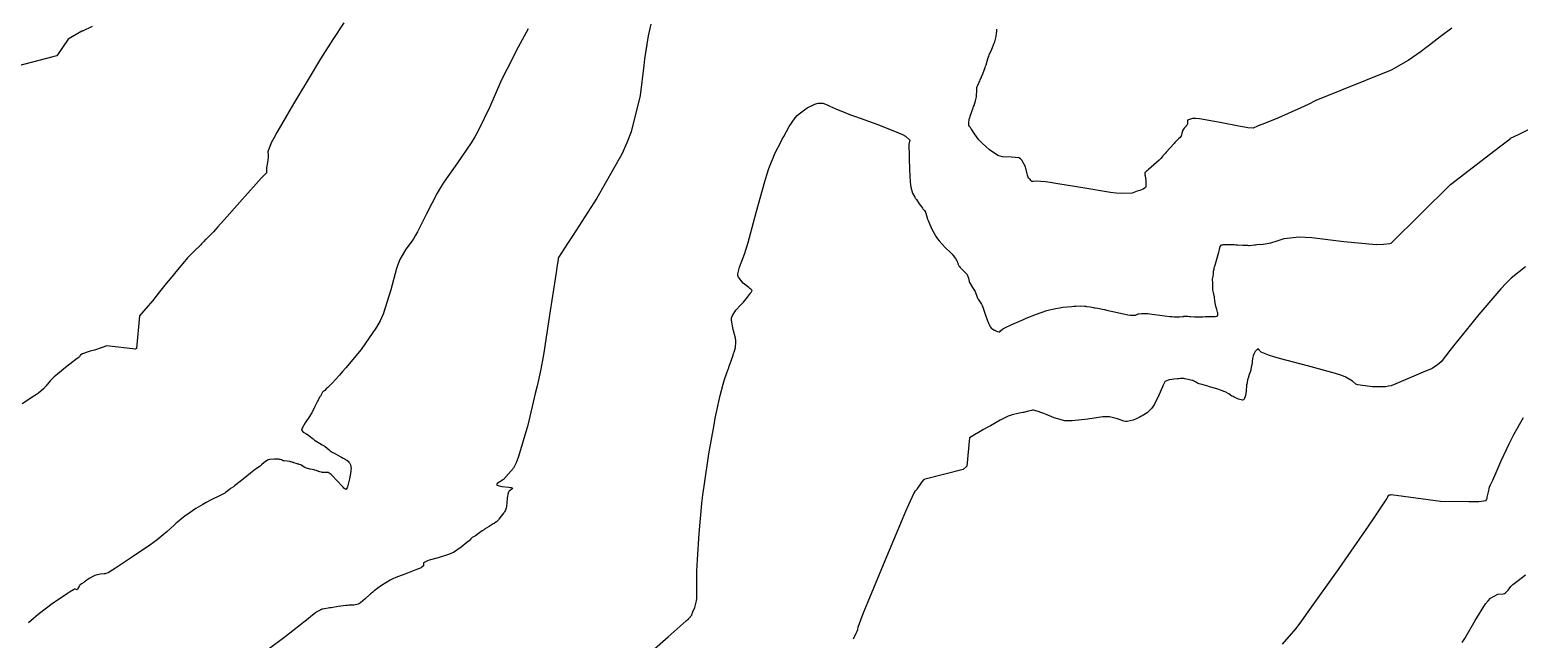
# Model space of a CAD drawing. Header units: metres. Extents: x 837477 to 838477, y 1189014 to 1191014.
# Drawn here: x 837771.3 to 838021.5, y 1190635.9 to 1190738.3 of the extents above; entities that cross this region are included whole.
import ezdxf

# ---------------------------------------------------------------- set-up
doc = ezdxf.new("R2010")
doc.units = ezdxf.units.M
doc.header["$LTSCALE"] = 0.3
doc.layers.add('COTAS 10', color=1, linetype='Continuous')

msp = doc.modelspace()

# ---------------------------------------------------------------- linework, layer by layer
at = {"layer": 'COTAS 10'}
for points, elevation in [([(837781.725, 1190738.901), (837780.094, 1190738.106), (837780.021, 1190738.125), (837777.708, 1190736.77), (837775.783, 1190733.97), (837775.149, 1190733.772), (837765.672, 1190731.352)], 1660), ([(837824.02, 1190739.494), (837822.173, 1190736.684), (837820.122, 1190733.447), (837819.431, 1190732.324), (837818.687, 1190731.103), (837815.552, 1190725.876), (837812.773, 1190721.076), (837812.252, 1190720.124), (837811.84, 1190719.336), (837811.251, 1190717.852), (837811.31, 1190717.317), (837811.306, 1190717.127), (837811.294, 1190716.919), (837811.179, 1190716.018), (837811.049, 1190715.161), (837811.028, 1190714.981), (837811.013, 1190714.825), (837811.012, 1190714.471), (837811.017, 1190714.304), (837811.007, 1190714.266), (837810.991, 1190714.233), (837810.889, 1190714.142), (837810.56, 1190713.841), (837810.401, 1190713.675), (837810.212, 1190713.472), (837809.284, 1190712.44), (837807.92, 1190710.901), (837807.456, 1190710.378), (837806.955, 1190709.813), (837804.835, 1190707.426), (837802.862, 1190705.221), (837802.453, 1190704.771), (837802.104, 1190704.391), (837801.341, 1190703.601), (837800.983, 1190703.266), (837800.889, 1190703.173), (837800.797, 1190703.081), (837800.486, 1190702.748), (837800.232, 1190702.463), (837800.177, 1190702.401), (837800.129, 1190702.346), (837800.01, 1190702.206), (837799.931, 1190702.116), (837799.909, 1190702.091), (837799.886, 1190702.067), (837799.8, 1190701.983), (837799.719, 1190701.907), (837799.698, 1190701.889), (837799.679, 1190701.872), (837799.616, 1190701.82), (837799.428, 1190701.648), (837799.33, 1190701.556), (837799.212, 1190701.445), (837798.618, 1190700.881), (837797.785, 1190700.021), (837797.517, 1190699.722), (837797.232, 1190699.398), (837796.065, 1190698.008), (837794.832, 1190696.488), (837794.505, 1190696.081), (837794.184, 1190695.681), (837793.078, 1190694.287), (837791.908, 1190692.846), (837791.547, 1190692.416), (837791.169, 1190691.973), (837789.671, 1190690.259), (837789.175, 1190684.765), (837789.01, 1190684.667), (837784.148, 1190685.222), (837783.739, 1190685.065), (837783.096, 1190684.831), (837782.485, 1190684.628), (837782.305, 1190684.571), (837782.12, 1190684.514), (837781.414, 1190684.307), (837780.763, 1190684.111), (837780.613, 1190684.061), (837780.476, 1190684.013), (837780.093, 1190683.857), (837779.846, 1190683.714), (837779.795, 1190683.675), (837779.752, 1190683.635), (837779.658, 1190683.491), (837779.592, 1190683.362), (837779.565, 1190683.331), (837779.536, 1190683.302), (837779.4, 1190683.215), (837778.975, 1190682.917), (837778.763, 1190682.755), (837778.51, 1190682.559), (837777.254, 1190681.561), (837775.937, 1190680.475), (837775.645, 1190680.223), (837775.385, 1190679.992), (837774.707, 1190679.331), (837774.245, 1190678.808), (837774.119, 1190678.663), (837773.996, 1190678.519), (837773.56, 1190677.998), (837772.749, 1190677.292), (837772.389, 1190677.031), (837771.971, 1190676.741), (837769.969, 1190675.459)], 1670), ([(837854.983, 1190738.517), (837853.305, 1190735.402), (837851.38, 1190731.678), (837850.859, 1190730.603), (837850.344, 1190729.509), (837848.525, 1190725.402), (837846.61, 1190721.38), (837846.034, 1190720.341), (837845.439, 1190719.333), (837843.123, 1190715.962), (837840.836, 1190712.73), (837840.259, 1190711.81), (837839.707, 1190710.88), (837837.915, 1190707.433), (837836.392, 1190704.38), (837836.01, 1190703.698), (837835.644, 1190703.087), (837834.465, 1190701.472), (837833.427, 1190699.72), (837833.151, 1190699.022), (837832.878, 1190698.233), (837831.934, 1190694.617), (837830.613, 1190690.519), (837830.103, 1190689.426), (837829.532, 1190688.35), (837826.949, 1190684.617), (837824.377, 1190681.544), (837823.812, 1190680.885), (837823.312, 1190680.31), (837822.038, 1190678.925), (837821.335, 1190678.232), (837821.079, 1190677.976), (837820.855, 1190677.745), (837820.777, 1190677.672), (837820.753, 1190677.655), (837820.727, 1190677.64), (837820.625, 1190677.594), (837820.515, 1190677.514), (837820.484, 1190677.477), (837820.454, 1190677.433), (837820.344, 1190677.219), (837820.226, 1190676.973), (837820.19, 1190676.909), (837820.153, 1190676.846), (837820.007, 1190676.635), (837819.785, 1190676.264), (837819.7, 1190676.101), (837819.605, 1190675.912), (837819.175, 1190675.009), (837818.622, 1190673.937), (837818.449, 1190673.64), (837818.267, 1190673.344), (837817.537, 1190672.274), (837817.003, 1190671.381), (837816.944, 1190671.196), (837816.924, 1190671.038), (837817.173, 1190670.692), (837817.662, 1190670.48), (837817.794, 1190670.407), (837817.924, 1190670.328), (837818.38, 1190669.989), (837818.761, 1190669.667), (837818.844, 1190669.597), (837818.917, 1190669.537), (837819.101, 1190669.392), (837819.257, 1190669.286), (837819.313, 1190669.25), (837819.375, 1190669.211), (837819.645, 1190669.047), (837819.948, 1190668.87), (837820.03, 1190668.822), (837820.112, 1190668.775), (837820.402, 1190668.611), (837820.7, 1190668.421), (837820.787, 1190668.358), (837820.875, 1190668.29), (837821.209, 1190668.007), (837821.551, 1190667.72), (837821.644, 1190667.649), (837821.737, 1190667.582), (837822.069, 1190667.372), (837822.415, 1190667.179), (837822.518, 1190667.122), (837822.623, 1190667.065), (837823.026, 1190666.846), (837823.419, 1190666.634), (837823.518, 1190666.58), (837823.612, 1190666.529), (837823.916, 1190666.363), (837824.159, 1190666.229), (837824.267, 1190666.17), (837824.414, 1190666.09), (837824.534, 1190666.016), (837824.569, 1190665.992), (837824.605, 1190665.967), (837824.742, 1190665.861), (837824.89, 1190665.69), (837824.934, 1190665.623), (837824.978, 1190665.548), (837825.147, 1190665.206), (837825.228, 1190664.606), (837825.217, 1190664.369), (837825.191, 1190664.1), (837824.979, 1190662.871), (837824.7, 1190661.725)], 1680), ([(837875.579, 1190739.282), (837875.178, 1190737.309), (837874.699, 1190734.493), (837874.552, 1190733.463), (837874.399, 1190732.324), (837873.797, 1190727.309), (837872.294, 1190721.181), (837871.574, 1190719.342), (837870.722, 1190717.44), (837866.546, 1190710.058), (837862.492, 1190703.788), (837861.716, 1190702.587), (837861.091, 1190701.619), (837860.086, 1190700.058), (837860.066, 1190700.018), (837860.062, 1190700.008), (837860.059, 1190700), (837860.053, 1190699.975), (837860.047, 1190699.936), (837860.045, 1190699.918), (837860.041, 1190699.897), (837860.025, 1190699.798), (837859.812, 1190698.393), (837859.685, 1190697.55), (837859.528, 1190696.509), (837858.714, 1190691.109), (837857.86, 1190685.535), (837857.678, 1190684.385), (837857.52, 1190683.405), (837857.144, 1190681.286), (837856.67, 1190679.235), (837856.449, 1190678.298), (837856.191, 1190677.201), (837854.934, 1190671.906), (837853.392, 1190666.648), (837852.953, 1190665.574), (837852.509, 1190664.666), (837850.863, 1190662.764), (837849.796, 1190662.082), (837849.718, 1190661.942), (837849.734, 1190661.823), (837850.577, 1190661.572), (837851.738, 1190661.459), (837851.955, 1190661.428), (837852.126, 1190661.397), (837852.368, 1190661.285), (837852.279, 1190661.17), (837852.242, 1190661.137), (837852.2, 1190661.103), (837852.002, 1190660.978), (837851.797, 1190660.798), (837851.749, 1190660.73), (837851.706, 1190660.655), (837851.586, 1190660.318), (837851.504, 1190659.863), (837851.485, 1190659.713), (837851.467, 1190659.552), (837851.418, 1190658.884), (837851.363, 1190658.244), (837851.342, 1190658.101), (837851.318, 1190657.972), (837851.211, 1190657.631), (837851.023, 1190657.321), (837850.949, 1190657.212), (837850.865, 1190657.093), (837850.479, 1190656.581), (837850.084, 1190656.09), (837849.994, 1190655.984), (837849.913, 1190655.892), (837849.689, 1190655.671), (837849.396, 1190655.467), (837849.27, 1190655.386), (837849.126, 1190655.295), (837848.444, 1190654.875), (837847.678, 1190654.392), (837847.481, 1190654.261), (837847.29, 1190654.131), (837846.655, 1190653.671), (837846.148, 1190653.299), (837846.039, 1190653.225), (837845.944, 1190653.164), (837845.711, 1190653.049), (837845.572, 1190652.989), (837845.536, 1190652.962), (837845.501, 1190652.932), (837845.381, 1190652.789), (837845.059, 1190652.468), (837844.896, 1190652.325), (837844.701, 1190652.159), (837843.732, 1190651.366), (837842.422, 1190650.518), (837842.013, 1190650.317), (837841.584, 1190650.131), (837839.866, 1190649.584), (837838.367, 1190649.184), (837838.077, 1190649.091), (837837.839, 1190649.005), (837837.431, 1190648.76), (837837.391, 1190648.563), (837837.385, 1190648.507), (837837.383, 1190648.451), (837837.394, 1190648.245), (837837, 1190647.934), (837836.742, 1190647.812), (837836.42, 1190647.674), (837834.716, 1190647.047), (837832.75, 1190646.279), (837832.262, 1190646.052), (837831.799, 1190645.82), (837830.329, 1190644.929), (837829.117, 1190644.023), (837828.816, 1190643.781), (837828.531, 1190643.541), (837827.626, 1190642.708), (837826.844, 1190642.055), (837826.636, 1190641.93), (837826.432, 1190641.829), (837825.725, 1190641.663), (837824.923, 1190641.617)], 1690), ([(837854.983, 1190738.517), (837853.305, 1190735.402), (837851.38, 1190731.678), (837850.859, 1190730.603), (837850.344, 1190729.509), (837848.525, 1190725.402), (837846.61, 1190721.38), (837846.034, 1190720.341), (837845.439, 1190719.333), (837843.123, 1190715.962), (837840.836, 1190712.73), (837840.259, 1190711.81), (837839.707, 1190710.88), (837837.915, 1190707.433), (837836.392, 1190704.38), (837836.01, 1190703.698), (837835.644, 1190703.087), (837834.465, 1190701.472), (837833.427, 1190699.72), (837833.151, 1190699.022), (837832.878, 1190698.233), (837831.934, 1190694.617), (837830.613, 1190690.519), (837830.103, 1190689.426), (837829.532, 1190688.35), (837826.949, 1190684.617), (837824.923, 1190682.197)], 1680), ([(838010.14, 1190738.631), (838008.197, 1190737.166), (838006.168, 1190735.575), (838005.59, 1190735.142), (838005.005, 1190734.712), (838002.833, 1190733.191), (838000, 1190731.559), (837987.312, 1190726.438), (837986.022, 1190725.798), (837984.81, 1190725.212), (837981.066, 1190723.559), (837978.437, 1190722.502), (837977.928, 1190722.292), (837977.512, 1190722.119), (837976.8, 1190721.792), (837975.888, 1190721.886), (837975.346, 1190721.978), (837974.68, 1190722.098), (837971.229, 1190722.771), (837967.797, 1190723.356), (837967.142, 1190723.421), (837966.616, 1190723.444), (837965.781, 1190723.176), (837965.767, 1190722.718), (837965.757, 1190722.62), (837965.745, 1190722.536), (837965.681, 1190722.338), (837965.561, 1190722.188), (837965.514, 1190722.133), (837965.461, 1190722.073), (837965.219, 1190721.808), (837964.987, 1190721.496), (837964.94, 1190721.407), (837964.901, 1190721.315), (837964.823, 1190720.972), (837964.759, 1190720.646), (837964.729, 1190720.565), (837964.693, 1190720.488), (837964.517, 1190720.246), (837964.314, 1190720.047), (837964.262, 1190719.997), (837964.211, 1190719.949), (837964.041, 1190719.796), (837963.759, 1190719.512), (837963.637, 1190719.381), (837963.497, 1190719.228), (837962.835, 1190718.489), (837962.183, 1190717.756), (837962.048, 1190717.607), (837961.934, 1190717.481), (837961.689, 1190717.221), (837961.594, 1190717.118), (837961.574, 1190717.091), (837961.557, 1190717.065), (837961.52, 1190716.976), (837961.288, 1190716.717), (837961.148, 1190716.584), (837960.976, 1190716.423), (837960.083, 1190715.621), (837959.187, 1190714.835), (837959.013, 1190714.685), (837958.872, 1190714.564), (837958.63, 1190714.37), (837958.602, 1190714.358), (837958.595, 1190714.352), (837958.588, 1190714.344), (837958.567, 1190714.304), (837958.584, 1190714.074), (837958.601, 1190713.945), (837958.624, 1190713.789), (837958.75, 1190712.992), (837958.781, 1190712.172), (837958.744, 1190712.002), (837958.686, 1190711.856), (837958.313, 1190711.533), (837957.723, 1190711.337), (837957.529, 1190711.272), (837957.323, 1190711.201), (837956.466, 1190710.904), (837954.624, 1190710.833), (837953.795, 1190710.905), (837952.829, 1190711.017), (837948.189, 1190711.753), (837943.615, 1190712.532), (837942.689, 1190712.671), (837941.912, 1190712.778), (837940.338, 1190712.886), (837939.828, 1190712.839), (837939.722, 1190712.847), (837939.63, 1190712.864), (837939.426, 1190713.003), (837939.328, 1190713.171), (837939.304, 1190713.206), (837939.282, 1190713.237), (837939.211, 1190713.308), (837939.151, 1190713.348), (837939.119, 1190713.37), (837939.064, 1190713.41), (837938.949, 1190713.728), (837938.895, 1190713.914), (837938.832, 1190714.142), (837938.527, 1190715.323), (837937.942, 1190716.454), (837937.703, 1190716.652), (837937.431, 1190716.799), (837936.167, 1190716.911), (837934.702, 1190716.969), (837934.302, 1190717.082), (837933.905, 1190717.236), (837932.491, 1190718.144), (837931.254, 1190719.278), (837930.967, 1190719.575), (837930.705, 1190719.866), (837929.96, 1190720.855), (837929.481, 1190721.62), (837929.386, 1190721.768), (837929.307, 1190721.889), (837929.157, 1190722.099), (837929.113, 1190722.132), (837929.101, 1190722.143), (837929.088, 1190722.153), (837929.045, 1190722.197), (837929.018, 1190722.318), (837929.016, 1190722.379), (837929.017, 1190722.45), (837929.039, 1190722.805), (837929.075, 1190723.161), (837929.083, 1190723.233), (837929.091, 1190723.295), (837929.116, 1190723.421), (837929.186, 1190723.612), (837929.224, 1190723.714), (837929.269, 1190723.838), (837929.495, 1190724.461), (837929.759, 1190725.217), (837929.828, 1190725.425), (837929.895, 1190725.631), (837930.12, 1190726.37), (837930.284, 1190727.06), (837930.312, 1190727.235), (837930.333, 1190727.403), (837930.346, 1190727.956), (837930.351, 1190728.43), (837930.367, 1190728.55), (837930.39, 1190728.664), (837930.525, 1190729.034), (837930.759, 1190729.534), (837930.844, 1190729.73), (837930.938, 1190729.952), (837931.349, 1190730.961), (837931.749, 1190731.998), (837931.836, 1190732.236), (837931.912, 1190732.454), (837932.102, 1190733.067), (837932.295, 1190733.666), (837932.374, 1190733.875), (837932.463, 1190734.103), (837932.876, 1190735.085), (837933.281, 1190736.084), (837933.365, 1190736.323), (837933.437, 1190736.546), (837933.598, 1190737.219), (837933.67, 1190737.751), (837933.687, 1190737.886), (837933.702, 1190738.015), (837933.746, 1190738.439)], 1690), ([(837874.923, 1190735.813), (837874.699, 1190734.493), (837874.552, 1190733.463), (837874.399, 1190732.324), (837873.797, 1190727.309), (837872.294, 1190721.181), (837871.574, 1190719.342), (837870.722, 1190717.44), (837866.546, 1190710.058), (837862.492, 1190703.788), (837861.716, 1190702.587), (837861.091, 1190701.619), (837860.086, 1190700.058), (837860.066, 1190700.018), (837860.062, 1190700.008), (837860.059, 1190700), (837860.053, 1190699.975), (837860.047, 1190699.936), (837860.045, 1190699.918), (837860.041, 1190699.897), (837860.025, 1190699.798), (837859.812, 1190698.393), (837859.685, 1190697.55), (837859.528, 1190696.509), (837858.714, 1190691.109), (837857.86, 1190685.535), (837857.678, 1190684.385), (837857.52, 1190683.405), (837857.144, 1190681.286), (837856.67, 1190679.235), (837856.449, 1190678.298), (837856.191, 1190677.201), (837854.934, 1190671.906), (837853.392, 1190666.648), (837852.953, 1190665.574), (837852.509, 1190664.666), (837850.863, 1190662.764), (837849.796, 1190662.082), (837849.718, 1190661.942), (837849.734, 1190661.823), (837850.577, 1190661.572), (837851.738, 1190661.459), (837851.955, 1190661.428), (837852.126, 1190661.397), (837852.368, 1190661.285), (837852.279, 1190661.17), (837852.242, 1190661.137), (837852.2, 1190661.103), (837852.002, 1190660.978), (837851.797, 1190660.798), (837851.749, 1190660.73), (837851.706, 1190660.655), (837851.586, 1190660.318), (837851.504, 1190659.863), (837851.485, 1190659.713), (837851.467, 1190659.552), (837851.418, 1190658.884), (837851.363, 1190658.244), (837851.342, 1190658.101), (837851.318, 1190657.972), (837851.211, 1190657.631), (837851.023, 1190657.321), (837850.949, 1190657.212), (837850.865, 1190657.093), (837850.479, 1190656.581), (837850.084, 1190656.09), (837849.994, 1190655.984), (837849.913, 1190655.892), (837849.689, 1190655.671), (837849.396, 1190655.467), (837849.27, 1190655.386), (837849.126, 1190655.295), (837848.444, 1190654.875), (837847.678, 1190654.392), (837847.481, 1190654.261), (837847.29, 1190654.131), (837846.655, 1190653.671), (837846.148, 1190653.299), (837846.039, 1190653.225), (837845.944, 1190653.164), (837845.711, 1190653.049), (837845.572, 1190652.989), (837845.536, 1190652.962), (837845.501, 1190652.932), (837845.381, 1190652.789), (837845.059, 1190652.468), (837844.896, 1190652.325), (837844.701, 1190652.159), (837843.732, 1190651.366), (837842.422, 1190650.518), (837842.013, 1190650.317), (837841.584, 1190650.131), (837839.866, 1190649.584), (837838.367, 1190649.184), (837838.077, 1190649.091), (837837.839, 1190649.005), (837837.431, 1190648.76), (837837.391, 1190648.563), (837837.385, 1190648.507), (837837.383, 1190648.451), (837837.394, 1190648.245), (837837, 1190647.934), (837836.742, 1190647.812), (837836.42, 1190647.674), (837834.716, 1190647.047), (837832.75, 1190646.279), (837832.262, 1190646.052), (837831.799, 1190645.82), (837830.329, 1190644.929), (837829.117, 1190644.023), (837828.816, 1190643.781), (837828.531, 1190643.541), (837827.626, 1190642.708), (837826.844, 1190642.055), (837826.636, 1190641.93), (837826.432, 1190641.829), (837825.725, 1190641.663), (837824.906, 1190641.616), (837824.631, 1190641.59), (837824.335, 1190641.558), (837823.091, 1190641.393), (837821.9, 1190641.215), (837821.638, 1190641.173), (837821.404, 1190641.136), (837820.802, 1190641.03), (837820.461, 1190640.96), (837820.392, 1190640.945), (837820.334, 1190640.932), (837820.213, 1190640.901), (837820.12, 1190640.86), (837820.079, 1190640.842), (837820.031, 1190640.82), (837819.802, 1190640.714), (837819.481, 1190640.521), (837819.375, 1190640.444), (837819.261, 1190640.357), (837818.787, 1190639.958), (837817.76, 1190639.122), (837817.297, 1190638.758), (837816.757, 1190638.338), (837814.163, 1190636.346), (837811.31, 1190634.208)], 1690), ([(837875.787, 1190633.915), (837878.484, 1190636.301), (837881.027, 1190638.565), (837881.511, 1190639.004), (837881.9, 1190639.363), (837882.507, 1190639.982), (837882.57, 1190640.235), (837882.615, 1190640.361), (837882.672, 1190640.513), (837882.978, 1190641.267), (837883.268, 1190642.379), (837883.315, 1190642.756), (837883.348, 1190643.164), (837883.348, 1190644.885), (837883.345, 1190647.399), (837883.376, 1190648.305), (837883.421, 1190649.303), (837883.7, 1190653.667), (837884.179, 1190658.742), (837884.351, 1190660.188), (837884.54, 1190661.652), (837885.361, 1190667.085), (837886.218, 1190671.967), (837886.428, 1190673.082), (837886.627, 1190674.096), (837887.25, 1190676.902), (837887.746, 1190678.762), (837887.865, 1190679.178), (837887.976, 1190679.552), (837888.312, 1190680.543), (837888.607, 1190681.31), (837888.692, 1190681.542), (837888.779, 1190681.783), (837889.104, 1190682.723), (837889.419, 1190683.666), (837889.499, 1190683.908), (837889.576, 1190684.142), (837889.828, 1190684.918), (837889.906, 1190685.829), (837889.872, 1190686.148), (837889.815, 1190686.495), (837889.408, 1190687.989), (837889.139, 1190689.51), (837889.167, 1190689.874), (837889.24, 1190690.215), (837889.877, 1190691.239), (837890.744, 1190692.093), (837890.961, 1190692.326), (837891.169, 1190692.558), (837891.84, 1190693.382), (837892.327, 1190694.05), (837892.419, 1190694.183), (837892.493, 1190694.294), (837892.604, 1190694.508), (837892.371, 1190694.743), (837892.228, 1190694.867), (837892.051, 1190695.016), (837891.127, 1190695.768), (837890.333, 1190696.741), (837890.238, 1190697.03), (837890.196, 1190697.327), (837890.497, 1190698.47), (837891.327, 1190700.608), (837891.62, 1190701.532), (837891.94, 1190702.6), (837893.322, 1190707.657), (837894.759, 1190712.838), (837895.113, 1190713.985), (837895.448, 1190715.007), (837896.502, 1190717.657), (837897.428, 1190719.452), (837897.683, 1190719.935), (837897.936, 1190720.412), (837898.846, 1190722.082), (837899.859, 1190723.554), (837900.178, 1190723.906), (837900.514, 1190724.233), (837901.868, 1190725.211), (837903.162, 1190725.829), (837903.46, 1190725.929), (837903.733, 1190725.998), (837904.501, 1190725.989), (837905.201, 1190725.72), (837905.43, 1190725.624), (837905.675, 1190725.519), (837906.688, 1190725.062), (837908.445, 1190724.34), (837909.159, 1190724.067), (837909.971, 1190723.763), (837913.726, 1190722.403), (837917.228, 1190721.047), (837917.881, 1190720.746), (837918.396, 1190720.477), (837919.111, 1190719.775), (837918.974, 1190719.281), (837918.952, 1190719.144), (837918.936, 1190719.006), (837918.935, 1190718.509), (837918.98, 1190717.64), (837918.993, 1190717.268), (837919.007, 1190716.84), (837919.057, 1190714.818), (837919.169, 1190712.76), (837919.221, 1190712.308), (837919.282, 1190711.907), (837919.579, 1190710.885), (837919.964, 1190710.195), (837920.082, 1190710.003), (837920.203, 1190709.811), (837920.681, 1190709.115), (837921.125, 1190708.514), (837921.226, 1190708.381), (837921.317, 1190708.263), (837921.564, 1190707.96), (837921.727, 1190707.707), (837921.764, 1190707.621), (837921.799, 1190707.527), (837921.895, 1190707.132), (837922.08, 1190706.511), (837922.17, 1190706.275), (837922.277, 1190706.012), (837922.801, 1190704.833), (837923.532, 1190703.534), (837923.768, 1190703.196), (837924.019, 1190702.867), (837925.049, 1190701.754), (837926.003, 1190700.827), (837926.206, 1190700.615), (837926.383, 1190700.422), (837926.804, 1190699.886), (837927.013, 1190699.499), (837927.058, 1190699.401), (837927.096, 1190699.305), (837927.185, 1190698.991), (837927.355, 1190698.647), (837927.445, 1190698.532), (837927.553, 1190698.409), (837928.098, 1190697.897), (837928.637, 1190697.349), (837928.741, 1190697.205), (837928.826, 1190697.063), (837928.971, 1190696.576), (837929.085, 1190696.05), (837929.151, 1190695.885), (837929.231, 1190695.71), (837929.642, 1190695.007), (837930.063, 1190694.328), (837930.149, 1190694.169), (837930.222, 1190694.022), (837930.377, 1190693.595), (837930.489, 1190693.253), (837930.535, 1190693.159), (837930.587, 1190693.066), (837930.831, 1190692.733), (837931.152, 1190692.2), (837931.253, 1190691.981), (837931.359, 1190691.732), (837931.788, 1190690.571), (837932.173, 1190689.452), (837932.253, 1190689.228), (837932.321, 1190689.042), (837932.467, 1190688.679), (837932.542, 1190688.554), (837932.565, 1190688.518), (837932.588, 1190688.481), (837932.679, 1190688.34), (837932.798, 1190688.199), (837932.839, 1190688.162), (837932.882, 1190688.126), (837933.069, 1190688.003), (837933.307, 1190687.878), (837933.383, 1190687.841), (837933.465, 1190687.803), (837933.796, 1190687.656), (837934.097, 1190687.572), (837934.16, 1190687.573), (837934.213, 1190687.586), (837934.329, 1190687.72), (837934.662, 1190688.012), (837934.851, 1190688.123), (837935.083, 1190688.249), (837936.272, 1190688.812), (837937.792, 1190689.474), (837938.232, 1190689.661), (837938.681, 1190689.85), (837940.37, 1190690.545), (837942.113, 1190691.152), (837942.595, 1190691.284), (837943.077, 1190691.402), (837944.815, 1190691.697), (837946.335, 1190691.851), (837946.679, 1190691.88), (837946.989, 1190691.901), (837947.834, 1190691.928), (837948.458, 1190691.893), (837948.63, 1190691.876), (837948.802, 1190691.856), (837949.418, 1190691.759), (837949.991, 1190691.655), (837950.135, 1190691.631), (837950.272, 1190691.608), (837950.718, 1190691.543), (837951.463, 1190691.401), (837951.79, 1190691.33), (837952.17, 1190691.245), (837953.976, 1190690.827), (837955.754, 1190690.452), (837956.116, 1190690.395), (837956.421, 1190690.359), (837957.049, 1190690.397), (837957.352, 1190690.544), (837957.452, 1190690.576), (837957.559, 1190690.605), (837958.003, 1190690.676), (837958.776, 1190690.659), (837959.091, 1190690.632), (837959.45, 1190690.596), (837961.11, 1190690.383), (837962.799, 1190690.174), (837963.176, 1190690.141), (837963.513, 1190690.117), (837964.403, 1190690.117), (837964.945, 1190690.171), (837965.063, 1190690.181), (837965.167, 1190690.189), (837965.426, 1190690.198), (837965.662, 1190690.192), (837965.788, 1190690.188), (837966.036, 1190690.176), (837966.151, 1190690.17), (837966.286, 1190690.163), (837966.941, 1190690.124), (837967.637, 1190690.093), (837967.797, 1190690.09), (837967.943, 1190690.089), (837968.353, 1190690.107), (837968.741, 1190690.134), (837968.872, 1190690.139), (837969.014, 1190690.143), (837969.616, 1190690.148), (837970.184, 1190690.155), (837970.306, 1190690.161), (837970.412, 1190690.168), (837970.666, 1190690.206), (837970.79, 1190690.275), (837970.815, 1190690.302), (837970.835, 1190690.332), (837970.874, 1190690.466), (837970.847, 1190690.693), (837970.827, 1190690.782), (837970.801, 1190690.882), (837970.66, 1190691.335), (837970.508, 1190691.875), (837970.474, 1190692.029), (837970.445, 1190692.185), (837970.37, 1190692.767), (837970.302, 1190693.343), (837970.277, 1190693.496), (837970.249, 1190693.646), (837970.123, 1190694.163), (837970.015, 1190694.628), (837969.999, 1190694.745), (837969.988, 1190694.856), (837969.995, 1190695.218), (837970.022, 1190695.53), (837970.023, 1190695.61), (837970.021, 1190695.688), (837969.99, 1190695.947), (837969.97, 1190696.241), (837969.975, 1190696.34), (837969.984, 1190696.448), (837970.053, 1190696.901), (837970.127, 1190697.339), (837970.139, 1190697.437), (837970.148, 1190697.525), (837970.149, 1190697.758), (837970.215, 1190698.167), (837970.265, 1190698.366), (837970.328, 1190698.602), (837970.671, 1190699.762), (837971.02, 1190700.949), (837971.087, 1190701.201), (837971.141, 1190701.42), (837971.232, 1190701.936), (837971.446, 1190702.17), (837971.579, 1190702.212), (837971.743, 1190702.243), (837972.599, 1190702.273), (837973.625, 1190702.233), (837973.896, 1190702.22), (837974.161, 1190702.207), (837975.072, 1190702.155), (837975.829, 1190702.117), (837975.997, 1190702.113), (837976.148, 1190702.112), (837976.544, 1190702.13), (837977.007, 1190702.183), (837977.199, 1190702.204), (837977.42, 1190702.227), (837978.451, 1190702.334), (837979.734, 1190702.55), (837980.113, 1190702.642), (837980.504, 1190702.749), (837982.003, 1190703.249), (837984.491, 1190703.534), (837985.505, 1190703.503), (837986.659, 1190703.426), (837992.003, 1190702.752), (837997.453, 1190702.26), (837998.674, 1190702.297), (837999.77, 1190702.409), (838000, 1190702.49), (838009.951, 1190712.336), (838017.423, 1190718.091), (838018.389, 1190718.835), (838019.937, 1190720.029), (838019.961, 1190720.048), (838019.967, 1190720.052), (838019.972, 1190720.056), (838019.986, 1190720.064), (838019.997, 1190720.07), (838020.002, 1190720.075), (838020.012, 1190720.084), (838020.025, 1190720.097), (838020.028, 1190720.099), (838020.042, 1190720.108), (838021.34, 1190720.754), (838028.454, 1190724.291)], 1700), ([(838022.55, 1190698.512), (838020.127, 1190696.572), (838019.306, 1190695.76), (838018.419, 1190694.83), (838014.673, 1190690.483), (838011.169, 1190686.148), (838010.434, 1190685.227), (838009.802, 1190684.426), (838008.371, 1190682.54), (838007.766, 1190682.021), (838006.84, 1190681.442), (838005.334, 1190680.805), (838000, 1190678.518), (837999.983, 1190678.511), (837999.522, 1190678.419), (837999.017, 1190678.354), (837996.817, 1190678.344), (837994.788, 1190678.588), (837994.39, 1190678.683), (837994.063, 1190678.79), (837993.473, 1190679.277), (837992.238, 1190680.019), (837991.504, 1190680.286), (837990.601, 1190680.581), (837985.921, 1190681.868), (837981.206, 1190683.112), (837980.279, 1190683.379), (837979.517, 1190683.612), (837978.135, 1190684.174), (837977.869, 1190684.464), (837977.811, 1190684.525), (837977.759, 1190684.578), (837977.63, 1190684.702), (837977.504, 1190684.675), (837977.454, 1190684.634), (837977.399, 1190684.578), (837977.146, 1190684.252), (837976.899, 1190683.819), (837976.847, 1190683.695), (837976.802, 1190683.569), (837976.699, 1190683.101), (837976.638, 1190682.615), (837976.6, 1190682.341), (837976.525, 1190681.836), (837976.417, 1190681.303), (837976.378, 1190681.147), (837976.334, 1190680.987), (837976.139, 1190680.381), (837975.946, 1190679.8), (837975.903, 1190679.656), (837975.864, 1190679.52), (837975.762, 1190679.092), (837975.701, 1190678.738), (837975.688, 1190678.649), (837975.678, 1190678.564), (837975.654, 1190678.288), (837975.626, 1190677.919), (837975.612, 1190677.774), (837975.595, 1190677.611), (837975.514, 1190676.87), (837975.275, 1190676.249), (837975.16, 1190676.162), (837975.022, 1190676.111), (837974.346, 1190676.235), (837973.594, 1190676.595), (837973.408, 1190676.693), (837973.233, 1190676.791), (837972.68, 1190677.14), (837972.077, 1190677.48), (837971.87, 1190677.572), (837971.646, 1190677.663), (837970.69, 1190677.983), (837969.683, 1190678.276), (837969.426, 1190678.349), (837969.178, 1190678.419), (837968.364, 1190678.644), (837967.714, 1190678.845), (837967.57, 1190678.9), (837967.443, 1190678.954), (837967.113, 1190679.147), (837966.788, 1190679.329), (837966.663, 1190679.376), (837966.524, 1190679.422), (837965.893, 1190679.575), (837965.283, 1190679.691), (837965.157, 1190679.713), (837965.048, 1190679.73), (837964.809, 1190679.755), (837964.705, 1190679.75), (837964.682, 1190679.748), (837964.661, 1190679.745), (837964.606, 1190679.734), (837964.567, 1190679.724), (837964.555, 1190679.723), (837964.544, 1190679.721), (837964.503, 1190679.719), (837964.319, 1190679.703), (837964.218, 1190679.693), (837964.095, 1190679.68), (837963.471, 1190679.614), (837962.811, 1190679.523), (837962.665, 1190679.495), (837962.536, 1190679.465), (837962.206, 1190679.345), (837962.027, 1190679.241), (837961.994, 1190679.22), (837961.967, 1190679.203), (837961.928, 1190679.174), (837961.785, 1190678.825), (837961.692, 1190678.607), (837961.577, 1190678.336), (837960.968, 1190676.92), (837960.203, 1190675.398), (837959.989, 1190675.06), (837959.774, 1190674.76), (837958.989, 1190673.977), (837958.149, 1190673.457), (837957.9, 1190673.321), (837957.643, 1190673.19), (837956.655, 1190672.745), (837955.621, 1190672.519), (837955.335, 1190672.525), (837955.049, 1190672.56), (837954.017, 1190672.934), (837952.626, 1190673.278), (837952.113, 1190673.295), (837951.544, 1190673.276), (837949.031, 1190672.925), (837946.409, 1190672.602), (837945.771, 1190672.603), (837945.173, 1190672.642), (837943.331, 1190673.107), (837941.927, 1190673.723), (837941.605, 1190673.857), (837941.311, 1190673.975), (837940.489, 1190674.27), (837939.88, 1190674.386), (837939.72, 1190674.39), (837939.564, 1190674.384), (837939.033, 1190674.261), (837938.456, 1190674.08), (837938.271, 1190674.036), (837938.074, 1190673.996), (837937.272, 1190673.874), (837936.286, 1190673.635), (837935.974, 1190673.521), (837935.644, 1190673.385), (837934.311, 1190672.724), (837932.635, 1190671.783), (837932.089, 1190671.472), (837931.508, 1190671.139), (837929.113, 1190669.754), (837928.692, 1190664.985), (837928.054, 1190664.428), (837921.484, 1190662.745), (837921.154, 1190662.343), (837920.882, 1190662.006), (837920.378, 1190661.322), (837920.263, 1190661.106), (837920.237, 1190661.063), (837920.213, 1190661.028), (837920.147, 1190660.963), (837920.057, 1190660.877), (837920.017, 1190660.829), (837919.972, 1190660.77), (837919.758, 1190660.47), (837918.86, 1190658.502), (837918.383, 1190657.392), (837917.808, 1190656.036), (837914.907, 1190649.097), (837912.052, 1190642.181), (837911.505, 1190640.84), (837911.063, 1190639.748), (837910.35, 1190637.875), (837910.33, 1190637.667), (837910.326, 1190637.624), (837910.322, 1190637.587), (837910.316, 1190637.505), (837910.202, 1190637.236), (837910.13, 1190637.081), (837910.041, 1190636.892), (837909.575, 1190635.916)], 1710), ([(837981.713, 1190635.088), (837983.986, 1190637.743), (837984.945, 1190639.006), (837986.047, 1190640.498), (837991.215, 1190647.789), (837996.157, 1190654.93), (837997.115, 1190656.325), (837997.896, 1190657.469), (837999.234, 1190659.502), (837999.396, 1190659.831), (837999.434, 1190659.901), (837999.469, 1190659.961), (837999.573, 1190660.1), (837999.667, 1190660.162), (837999.695, 1190660.173), (837999.725, 1190660.181), (837999.842, 1190660.19), (837999.993, 1190660.221), (838000, 1190660.224), (838008.268, 1190659.132), (838013.047, 1190659.07), (838013.967, 1190659.074), (838014.713, 1190659.088), (838015.95, 1190659.216), (838016.057, 1190659.523), (838016.09, 1190659.65), (838016.124, 1190659.794), (838016.26, 1190660.467), (838016.413, 1190661.162), (838016.458, 1190661.32), (838016.504, 1190661.464), (838016.682, 1190661.862), (838017.067, 1190662.666), (838017.244, 1190663.066), (838017.452, 1190663.543), (838018.459, 1190665.906), (838019.77, 1190668.767), (838020.17, 1190669.558), (838020.586, 1190670.348), (838022.22, 1190673.196)], 1720), ([(837824.923, 1190665.639), (837824.934, 1190665.623), (837824.978, 1190665.548), (837825.147, 1190665.206), (837825.228, 1190664.606), (837825.217, 1190664.369), (837825.191, 1190664.1), (837824.979, 1190662.871), (837824.7, 1190661.725), (837824.632, 1190661.509), (837824.568, 1190661.337), (837824.372, 1190661.079), (837824.043, 1190661.317), (837823.896, 1190661.457), (837823.724, 1190661.63), (837822.899, 1190662.521), (837822.069, 1190663.409), (837821.894, 1190663.579), (837821.742, 1190663.717), (837821.392, 1190663.941), (837821.164, 1190663.948), (837821.091, 1190663.949), (837821.012, 1190663.95), (837820.688, 1190663.948), (837820.369, 1190663.958), (837820.293, 1190663.966), (837820.222, 1190663.977), (837820.011, 1190664.033), (837819.812, 1190664.11), (837819.749, 1190664.133), (837819.682, 1190664.158), (837819.409, 1190664.254), (837819.117, 1190664.345), (837819.037, 1190664.366), (837818.958, 1190664.385), (837818.678, 1190664.44), (837818.393, 1190664.494), (837818.311, 1190664.512), (837818.227, 1190664.532), (837817.914, 1190664.616), (837817.61, 1190664.727), (837817.532, 1190664.764), (837817.457, 1190664.803), (837817.209, 1190664.97), (837816.995, 1190665.123), (837816.942, 1190665.155), (837816.891, 1190665.182), (837816.729, 1190665.239), (837816.527, 1190665.29), (837816.451, 1190665.313), (837816.366, 1190665.339), (837815.989, 1190665.463), (837815.621, 1190665.589), (837815.543, 1190665.616), (837815.475, 1190665.64), (837815.316, 1190665.698), (837815.135, 1190665.74), (837815.053, 1190665.754), (837814.958, 1190665.769), (837814.502, 1190665.831), (837814.062, 1190665.887), (837813.977, 1190665.898), (837813.908, 1190665.907), (837813.792, 1190665.922), (837813.755, 1190665.942), (837813.736, 1190665.954), (837813.713, 1190665.968), (837813.6, 1190666.041), (837813.322, 1190666.12), (837813.196, 1190666.138), (837813.048, 1190666.155), (837812.333, 1190666.201), (837811.556, 1190666.137), (837811.368, 1190666.084), (837811.191, 1190666.016), (837810.653, 1190665.642), (837810.198, 1190665.209), (837810.074, 1190665.104), (837809.95, 1190665.005), (837809.513, 1190664.701), (837808.878, 1190664.256), (837808.631, 1190664.067), (837808.352, 1190663.851), (837807.087, 1190662.837), (837805.891, 1190661.872), (837805.656, 1190661.687), (837805.463, 1190661.538), (837805.113, 1190661.297), (837804.982, 1190661.229), (837804.926, 1190661.188), (837804.862, 1190661.138), (837804.562, 1190660.878), (837804.165, 1190660.568), (837804.04, 1190660.486), (837803.909, 1190660.405), (837803.382, 1190660.127), (837802.78, 1190659.844), (837802.602, 1190659.76), (837802.419, 1190659.673), (837801.716, 1190659.341), (837800.88, 1190658.903), (837800.613, 1190658.75), (837800.33, 1190658.584), (837799.181, 1190657.867), (837798.059, 1190657.123), (837797.794, 1190656.94), (837797.548, 1190656.766), (837796.822, 1190656.22), (837796.078, 1190655.59), (837795.82, 1190655.363), (837795.54, 1190655.114), (837794.341, 1190654.028), (837792.656, 1190652.638), (837792.069, 1190652.198), (837791.431, 1190651.734), (837788.691, 1190649.859), (837786.16, 1190648.199), (837785.654, 1190647.87), (837785.232, 1190647.598), (837784.41, 1190647.089), (837784.047, 1190646.964), (837783.914, 1190646.935), (837783.768, 1190646.908), (837783.123, 1190646.827), (837782.388, 1190646.677), (837782.185, 1190646.605), (837781.983, 1190646.521), (837781.251, 1190646.108), (837780.608, 1190645.668), (837780.46, 1190645.566), (837780.326, 1190645.473), (837779.953, 1190645.21), (837779.695, 1190644.982), (837779.634, 1190644.911), (837779.577, 1190644.836), (837779.406, 1190644.538), (837779.262, 1190644.301), (837779.222, 1190644.265), (837779.181, 1190644.242), (837779.034, 1190644.265), (837778.875, 1190644.326), (837778.827, 1190644.326), (837778.778, 1190644.32), (837778.586, 1190644.238), (837777.954, 1190643.823), (837777.627, 1190643.607), (837777.234, 1190643.346), (837775.266, 1190642.038), (837772.662, 1190640.083), (837771.868, 1190639.415), (837771.043, 1190638.691)], 1680), ([(838011.911, 1190635.341), (838012.336, 1190636.037), (838014.078, 1190639.078), (838015.818, 1190641.853), (838016.243, 1190642.381), (838016.642, 1190642.804), (838017.877, 1190643.463), (838018.796, 1190643.557), (838018.997, 1190643.625), (838019.175, 1190643.71), (838019.622, 1190644.167), (838020.063, 1190644.763), (838020.237, 1190644.935), (838020.433, 1190645.111), (838021.326, 1190645.773), (838022.514, 1190646.748)], 1730)]:
    msp.add_lwpolyline(points, dxfattribs=dict(at, elevation=elevation))

doc.saveas('drawing.dxf')
